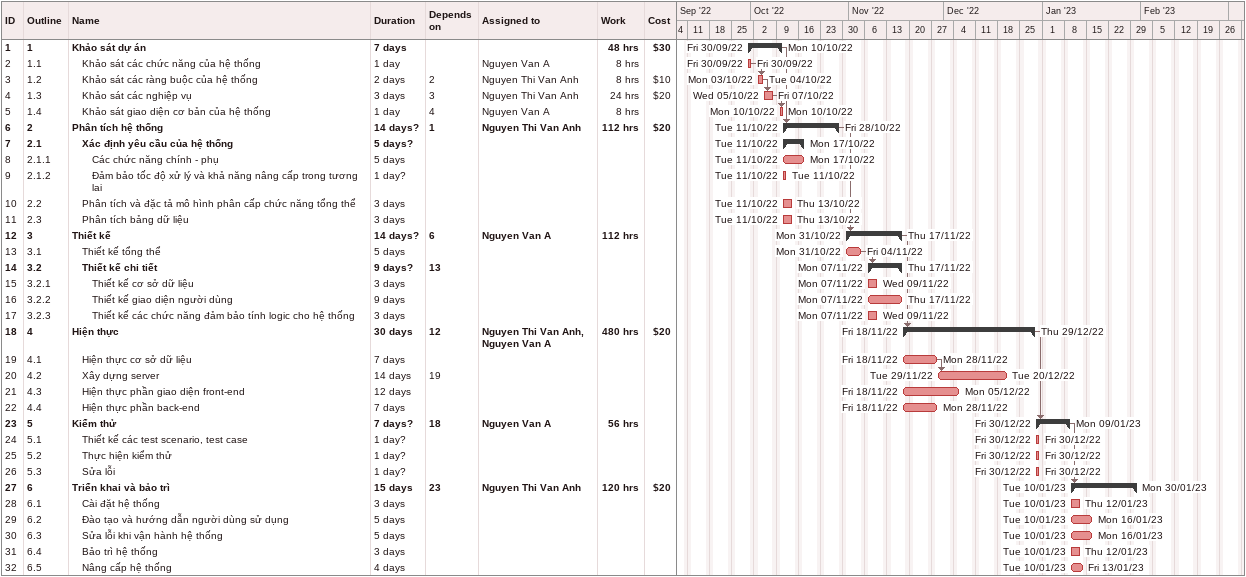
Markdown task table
| ID | WBS | Task | Duration | Start | Finish | Predecessors | Resources | Work (h) | Cost ($) |
|---|---|---|---|---|---|---|---|---|---|
| 1 | 1 | **Khảo sát dự án** | 7d | 2022-09-30 | 2022-10-10 |  |  | 48 | 30 |
| 2 | 1.1 | Khảo sát các chức năng của hệ thống | 1d | 2022-09-30 | 2022-09-30 |  | Nguyen Van A | 8 |  |
| 3 | 1.2 | Khảo sát các ràng buộc của hệ thống | 2d | 2022-10-03 | 2022-10-04 | 2 | Nguyen Thi Van Anh | 8 | 10 |
| 4 | 1.3 | Khảo sát các nghiệp vụ | 3d | 2022-10-05 | 2022-10-07 | 3 | Nguyen Thi Van Anh | 24 | 20 |
| 5 | 1.4 | Khảo sát giao diện cơ bản của hệ thống | 1d | 2022-10-10 | 2022-10-10 | 4 | Nguyen Van A | 8 |  |
| 6 | 2 | **Phân tích hệ thống** | 14d? | 2022-10-11 | 2022-10-28 | 1 | Nguyen Thi Van Anh | 112 | 20 |
| 7 | 2.1 | **Xác định yêu cầu của hệ thống** | 5d? | 2022-10-11 | 2022-10-17 |  |  |  |  |
| 8 | 2.1.1 | Các chức năng chính - phụ | 5d | 2022-10-11 | 2022-10-17 |  |  |  |  |
| 9 | 2.1.2 | Đảm bảo tốc độ xử lý và khả năng nâng cấp trong tương lai | 1d? | 2022-10-11 | 2022-10-11 |  |  |  |  |
| 10 | 2.2 | Phân tích và đặc tả mô hình phân cấp chức năng tổng thể | 3d | 2022-10-11 | 2022-10-13 |  |  |  |  |
| 11 | 2.3 | Phân tích bảng dữ liệu | 3d | 2022-10-11 | 2022-10-13 |  |  |  |  |
| 12 | 3 | **Thiết kế** | 14d? | 2022-10-31 | 2022-11-17 | 6 | Nguyen Van A | 112 |  |
| 13 | 3.1 | Thiết kế tổng thể | 5d | 2022-10-31 | 2022-11-04 |  |  |  |  |
| 14 | 3.2 | **Thiết kế chi tiết** | 9d? | 2022-11-07 | 2022-11-17 | 13 |  |  |  |
| 15 | 3.2.1 | Thiết kế cơ sở dữ liệu | 3d | 2022-11-07 | 2022-11-09 |  |  |  |  |
| 16 | 3.2.2 | Thiết kế giao diện người dùng | 9d | 2022-11-07 | 2022-11-17 |  |  |  |  |
| 17 | 3.2.3 | Thiết kế các chức năng đảm bảo tính logic cho hệ thống | 3d | 2022-11-07 | 2022-11-09 |  |  |  |  |
| 18 | 4 | **Hiện thực** | 30d | 2022-11-18 | 2022-12-29 | 12 | Nguyen Thi Van Anh, Nguyen Van A | 480 | 20 |
| 19 | 4.1 | Hiện thực cơ sở dữ liệu | 7d | 2022-11-18 | 2022-11-28 |  |  |  |  |
| 20 | 4.2 | Xây dựng server | 14d | 2022-11-29 | 2022-12-20 | 19 |  |  |  |
| 21 | 4.3 | Hiện thực phần giao diện front-end | 12d | 2022-11-18 | 2022-12-05 |  |  |  |  |
| 22 | 4.4 | Hiện thực phần back-end | 7d | 2022-11-18 | 2022-11-28 |  |  |  |  |
| 23 | 5 | **Kiểm thử** | 7d? | 2022-12-30 | 2023-01-09 | 18 | Nguyen Van A | 56 |  |
| 24 | 5.1 | Thiết kế các test scenario, test case | 1d? | 2022-12-30 | 2022-12-30 |  |  |  |  |
| 25 | 5.2 | Thực hiện kiểm thử | 1d? | 2022-12-30 | 2022-12-30 |  |  |  |  |
| 26 | 5.3 | Sửa lỗi | 1d? | 2022-12-30 | 2022-12-30 |  |  |  |  |
| 27 | 6 | **Triển khai và bảo trì** | 15d | 2023-01-10 | 2023-01-30 | 23 | Nguyen Thi Van Anh | 120 | 20 |
| 28 | 6.1 | Cài đặt hệ thống | 3d | 2023-01-10 | 2023-01-12 |  |  |  |  |
| 29 | 6.2 | Đào tạo và hướng dẫn người dùng sử dụng | 5d | 2023-01-10 | 2023-01-16 |  |  |  |  |
| 30 | 6.3 | Sửa lỗi khi vận hành hệ thống | 5d | 2023-01-10 | 2023-01-16 |  |  |  |  |
| 31 | 6.4 | Bảo trì hệ thống | 3d | 2023-01-10 | 2023-01-12 |  |  |  |  |
| 32 | 6.5 | Nâng cấp hệ thống | 4d | 2023-01-10 | 2023-01-13 |  |  |  |  |
